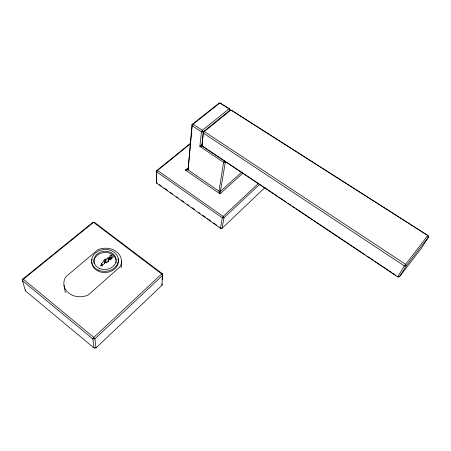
<?xml version="1.0" encoding="UTF-8"?>
<svg xmlns="http://www.w3.org/2000/svg" width="451" height="451" viewBox="0 0 451 451"><rect width="100%" height="100%" fill="white"/><g stroke="black" fill="none" stroke-linecap="round" stroke-linejoin="round"><path stroke-width="0.68" d="M265.194 187.351L222.123 228.229L220.488 228.274L156.379 182.931L156.66 170.647L190.508 143.232M162.146 279.778L162.473 273.836L94.507 222.388L93.543 222.366L92.72 222.433L22.663 279.175L22.55 280.776L25.397 290.856L94.073 348.009L96.029 347.896L162.033 285.257L162.473 273.836L161.655 273.949L93.814 337.404L92.889 338.977L94.073 348.009M25.397 290.856L25.465 289.801M242.937 173.105L219.975 193.845L219.006 191.19L188.078 169.937L192.047 124.465L218.876 103.307L219.936 102.991L220.556 103.313L229.644 109.108L229.847 110.309L203.221 131.833L201.462 131.844L192.199 125.722L192.047 124.465L193.084 124.183L219.936 102.991L229.644 109.108L229.435 110.439M225.314 162.321L223.589 162.337L199.844 146.445L201.462 131.844L202.358 130.3L229.04 108.798L229.847 110.309L230.935 110.01L231.532 110.309L427.903 235.552L428.45 237.091L421.341 248.315L399.473 276.751L397.652 276.824L201.918 145.989L203.221 131.833L202.358 130.3L193.084 124.183L192.199 125.722L188.078 169.937L185.513 170.123L219.975 193.845L225.314 162.321L224.485 160.832L223.589 162.337L219.006 191.19L220.64 191.162L241.905 172.011M259.753 184.228L223.989 217.777L222.123 228.229L220.488 228.274L222.315 217.822L223.183 216.395L258.508 183.354M201.755 144.72L199.844 146.445L202.595 146.203L273.334 193.479M108.184 261.603L108.088 260.25L109.632 258.919L110.427 259.534L113.494 256.878L111.115 255.046L109.582 256.365L111.166 257.589L111.256 258.942M110.439 259.652L110.348 258.299L111.166 257.589M106.137 262.944L105.878 259.562L105.179 259.021L103.634 260.357L104.333 260.892L101.216 263.581L101.994 264.19L102.112 265.538M105.878 259.562L108.043 257.69L108.821 258.293L108.916 259.646M101.994 264.19L100.426 265.543L101.238 266.175L105.923 262.127L106.724 262.747L108.888 260.87L108.088 260.25M108.821 258.293L109.537 257.673L110.348 258.299M188.185 167.885L185.513 170.123L187.943 168.708M190.333 143.908L157.551 170.478L156.751 171.882L156.379 182.931L157.111 183.05M427.903 235.552L230.935 110.01L204.286 131.574L203.39 133.113L201.918 145.989L202.595 146.203L202.031 145.216M92.72 222.433L94.507 222.388M229.847 110.309L231.532 110.309M218.876 103.307L220.556 103.313M22.663 279.175L23.384 279.231L93.814 337.404L94.902 338.87L96.029 347.896L95.122 347.682M274.507 194.263L277.427 196.213M278.594 196.997L286.199 202.076M287.952 203.249L290.872 205.199M292.045 205.983L294.965 207.934M296.138 208.717L312.504 219.66M313.676 220.438L365.124 254.821M366.877 255.993L369.797 257.944M370.97 258.727L373.89 260.678M375.063 261.462L391.429 272.398M392.601 273.182L395.521 275.138M159.4 184.662L161.684 186.28M163.967 187.892L167.394 190.316M170.252 192.335L172.536 193.953M176.533 196.777L178.246 197.989M181.105 200.007L183.963 202.031M187.39 204.455L189.104 205.662M191.957 207.685L194.815 209.704M198.243 212.128L199.956 213.34M202.815 215.358L205.667 217.376M207.381 218.588L210.809 221.013M213.667 223.031L216.525 225.049M219.378 227.067L221.091 228.279M156.294 181.714L156.841 182.604M64.008 285.427L65.339 292.665M104.333 260.892L104.547 263.598M105.179 259.021L105.444 262.409M161.926 283.741L162.033 285.257M108.043 257.69L108.336 261.76M109.537 257.673L109.678 259.703M111.115 255.046L111.329 258.44M121.488 261.49L121.736 267.539M116.178 261.704A11.117 9.093 -4.4 0 1 116.02 262.899M94.191 263.66A11.117 9.093 -4.4 0 1 103.499 252.616A11.117 9.093 -4.4 0 1 116.149 260.526M118.044 258.789A13.344 10.914 -4.4 0 1 106.611 272.432A13.344 10.914 -4.4 0 1 91.739 261.963M91.903 260.244A13.344 10.914 -4.4 0 1 92.19 259.116M23.384 279.231L22.55 280.776L92.889 338.977L94.902 338.87L162.585 275.375L161.655 273.949L93.543 222.366L23.384 279.231M404.412 265.921L397.652 276.824L399.473 276.751L406.272 265.848L428.45 237.091L427.779 235.563L404.412 265.921L203.39 133.113L203.221 131.833L204.286 131.574L405.55 264.292L406.272 265.848L404.412 265.921M119.994 266.919L88.289 294.948A17.037 14.066 -8.5 0 1 68.676 293.065A17.037 14.066 -8.5 0 1 65.739 276.835L97.788 249.781A16.456 13.462 -4.4 0 1 116.51 251.743A16.456 13.462 -4.4 0 1 119.994 266.919M157.551 170.478L156.66 170.647L156.751 171.882L222.315 217.822L223.989 217.777L223.183 216.395L157.551 170.478M99.62 268.497A11.151 9.11 -4.3 0 0 116.121 259.906A11.151 9.11 -4.3 0 0 99.214 252.718A11.151 9.11 -4.3 0 0 99.62 268.497M98.555 270.172A13.383 10.931 -4.3 0 0 118.337 259.832A13.383 10.931 -4.3 0 0 98.025 251.241A13.383 10.931 -4.3 0 0 98.555 270.172"/></g></svg>
